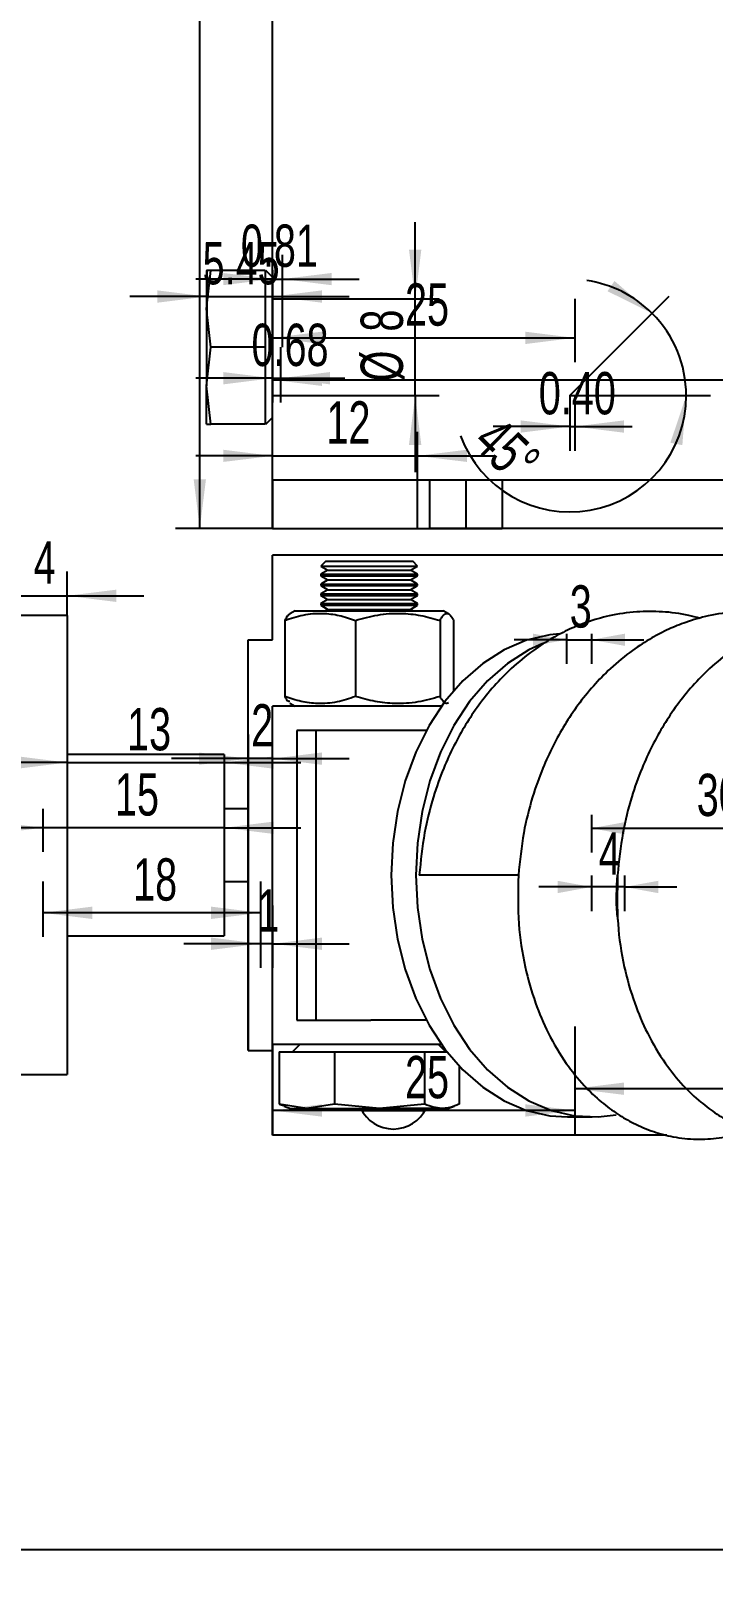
# Model space of a CAD drawing. Header units: millimetres. Extents: x 118 to 1056, y 18 to 712.
# Drawn here: x 195.4 to 251.9, y 17.8 to 145.2 of the extents above; entities that cross this region are included whole.
import ezdxf

# ---------------------------------------------------------------- set-up
doc = ezdxf.new("R2010")
doc.units = ezdxf.units.MM
doc.header["$PDSIZE"] = -1
doc.layers.add('10', color=7, linetype='Continuous')
doc.styles.add('SLDTEXTSTYLE5', font='TXT', dxfattribs={"width": 0.7})
doc.dimstyles.new('SLDDIMSTYLE0', dxfattribs={"dimtxt": 3.5, "dimasz": 4.08, "dimexe": 0, "dimexo": 0.0625, "dimgap": 0.875, "dimtad": 2, "dimrnd": 1e-09, "dimzin": 12, "dimdsep": 46, "dimtxsty": 'SLDTEXTSTYLE5', "dimsah": 1, "dimcen": 0.09, "dimadec": 0, "dimazin": 3, "dimtfac": 1, "dimtmove": 0, "dimatfit": 0, "dimfxl": 1, "dimfrac": 2, "dimtolj": 1, "dimtzin": 12, "dimarcsym": 0})
doc.dimstyles.new('SLDDIMSTYLE2', dxfattribs={"dimtxt": 3.5, "dimasz": 4.08, "dimexe": 0, "dimexo": 0.0625, "dimgap": 0.875, "dimtad": 2, "dimrnd": 1e-09, "dimzin": 12, "dimdsep": 46, "dimtxsty": 'SLDTEXTSTYLE5', "dimsah": 1, "dimcen": 0.09, "dimadec": 0, "dimazin": 3, "dimtfac": 1, "dimtofl": 0, "dimtmove": 0, "dimatfit": 3, "dimfxl": 1, "dimfrac": 2, "dimtolj": 1, "dimtzin": 12, "dimarcsym": 0})
doc.dimstyles.new('SLDDIMSTYLE3', dxfattribs={"dimtxt": 3.5, "dimasz": 4.08, "dimexe": 0, "dimexo": 0.0625, "dimgap": 0.875, "dimtad": 2, "dimdec": 4, "dimzin": 12, "dimdsep": 46, "dimtxsty": 'SLDTEXTSTYLE5', "dimsah": 1, "dimcen": 0.09, "dimazin": 3, "dimtfac": 1, "dimtofl": 0, "dimtmove": 0, "dimatfit": 3, "dimfxl": 1, "dimfrac": 2, "dimtolj": 1, "dimtzin": 12, "dimarcsym": 0})
doc.dimstyles.new('SLDDIMSTYLE4', dxfattribs={"dimtxt": 3.5, "dimasz": 4.08, "dimexe": 0, "dimexo": 0.0625, "dimgap": 0.875, "dimtad": 2, "dimrnd": 1e-09, "dimzin": 0, "dimdsep": 46, "dimtxsty": 'SLDTEXTSTYLE5', "dimsah": 1, "dimcen": 0.09, "dimadec": 0, "dimazin": 0, "dimtfac": 1, "dimtmove": 0, "dimatfit": 0, "dimfxl": 1, "dimfrac": 2, "dimtolj": 1, "dimtzin": 12, "dimarcsym": 0})
doc.dimstyles.new('SLDDIMSTYLE5', dxfattribs={"dimtxt": 3.5, "dimasz": 4.08, "dimexe": 0, "dimexo": 0.0625, "dimgap": 0.875, "dimtad": 2, "dimrnd": 1e-09, "dimdsep": 46, "dimtxsty": 'SLDTEXTSTYLE5', "dimsah": 1, "dimcen": 0.09, "dimadec": 0, "dimazin": 2, "dimtfac": 1, "dimtmove": 0, "dimatfit": 0, "dimfxl": 1, "dimfrac": 2, "dimtolj": 1, "dimtzin": 12, "dimarcsym": 0})
doc.dimstyles.new('副本 ISO-50', dxfattribs={"dimtxt": 15, "dimasz": 2.5, "dimexe": 1.25, "dimexo": 0.625, "dimtad": 1, "dimtxsty": 'Standard', "dimcen": 2.5, "dimadec": 0, "dimazin": 0, "dimtfac": 1, "dimtmove": 0, "dimatfit": 3, "dimfxl": 1, "dimarcsym": 0})

# ---------------------------------------------------------------- blocks, each defined once
blk = doc.blocks.new('_D_24')
at = {"layer": '10', "transparency": 16777216}
for p, q in [((213.45, 60.8), (213.45, 86.96)), ((215.45, 60.8), (215.45, 86.96)), ((213.45, 84.96), (207.1, 84.96)), ((215.45, 84.96), (213.45, 84.96)), ((215.45, 84.96), (221.8, 84.96))]:
    blk.add_line(p, q, dxfattribs=at)
for points in [[(213.45, 84.96), (209.37, 85.47), (209.37, 84.45)], [(215.45, 84.96), (219.53, 84.45), (219.53, 85.47)]]:
    blk.add_solid(points, dxfattribs=at)
at = {"layer": '10', "transparency": 16777216, "insert": (213.68, 89.47), "char_height": 3.5, "attachment_point": 1, "style": 'SLDTEXTSTYLE5'}
blk.add_mtext('2', dxfattribs=at)
blk = doc.blocks.new('_D_29')
at = {"layer": '10', "transparency": 16777216}
for p, q in [((240.45, 62.8), (240.45, 55.64)), ((291.45, 62.8), (291.45, 55.64)), ((291.45, 57.64), (240.45, 57.64))]:
    blk.add_line(p, q, dxfattribs=at)
for points in [[(240.45, 57.64), (244.53, 57.13), (244.53, 58.15)], [(291.45, 57.64), (287.37, 58.15), (287.37, 57.13)]]:
    blk.add_solid(points, dxfattribs=at)
at = {"layer": '10', "transparency": 16777216, "insert": (264.41, 62.15), "char_height": 3.5, "attachment_point": 1, "style": 'SLDTEXTSTYLE5'}
blk.add_mtext('51', dxfattribs=at)
blk = doc.blocks.new('_D_30')
at = {"layer": '10', "transparency": 16777216}
for p, q in [((215.45, 61.3), (215.45, 53.84)), ((240.45, 61.3), (240.45, 53.84)), ((240.45, 55.84), (215.45, 55.84))]:
    blk.add_line(p, q, dxfattribs=at)
for points in [[(215.45, 55.84), (219.53, 55.33), (219.53, 56.35)], [(240.45, 55.84), (236.37, 56.35), (236.37, 55.33)]]:
    blk.add_solid(points, dxfattribs=at)
at = {"layer": '10', "transparency": 16777216, "insert": (226.41, 60.35), "char_height": 3.5, "attachment_point": 1, "style": 'SLDTEXTSTYLE5'}
blk.add_mtext('25', dxfattribs=at)
blk = doc.blocks.new('_D_31')
at = {"layer": '10', "transparency": 16777216}
for p, q in [((214.45, 72.8), (214.45, 67.64)), ((215.45, 72.8), (215.45, 67.64)), ((214.45, 69.64), (208.1, 69.64)), ((215.45, 69.64), (214.45, 69.64)), ((215.45, 69.64), (221.8, 69.64))]:
    blk.add_line(p, q, dxfattribs=at)
for points in [[(214.45, 69.64), (210.37, 70.15), (210.37, 69.13)], [(215.45, 69.64), (219.53, 69.13), (219.53, 70.15)]]:
    blk.add_solid(points, dxfattribs=at)
at = {"layer": '10', "transparency": 16777216, "insert": (214.18, 74.15), "char_height": 3.5, "attachment_point": 1, "style": 'SLDTEXTSTYLE5'}
blk.add_mtext('1', dxfattribs=at)
blk = doc.blocks.new('_D_32')
at = {"layer": '10', "transparency": 16777216}
for p, q in [((196.45, 74.8), (196.45, 70.2)), ((214.45, 74.8), (214.45, 70.2)), ((214.45, 72.2), (196.45, 72.2))]:
    blk.add_line(p, q, dxfattribs=at)
for points in [[(196.45, 72.2), (200.53, 71.69), (200.53, 72.71)], [(214.45, 72.2), (210.37, 72.71), (210.37, 71.69)]]:
    blk.add_solid(points, dxfattribs=at)
at = {"layer": '10', "transparency": 16777216, "insert": (203.91, 76.71), "char_height": 3.5, "attachment_point": 1, "style": 'SLDTEXTSTYLE5'}
blk.add_mtext('18', dxfattribs=at)
blk = doc.blocks.new('_D_34')
at = {"layer": '10', "transparency": 16777216}
for p, q in [((194.45, 96.8), (194.45, 100.44)), ((198.45, 96.8), (198.45, 100.44)), ((194.45, 98.44), (188.1, 98.44)), ((194.45, 98.44), (198.45, 98.44)), ((198.45, 98.44), (204.8, 98.44))]:
    blk.add_line(p, q, dxfattribs=at)
for points in [[(194.45, 98.44), (190.37, 98.95), (190.37, 97.93)], [(198.45, 98.44), (202.53, 97.93), (202.53, 98.95)]]:
    blk.add_solid(points, dxfattribs=at)
at = {"layer": '10', "transparency": 16777216, "insert": (195.68, 102.95), "char_height": 3.5, "attachment_point": 1, "style": 'SLDTEXTSTYLE5'}
blk.add_mtext('4', dxfattribs=at)
blk = doc.blocks.new('_D_35')
at = {"layer": '10', "transparency": 16777216}
for p, q in [((198.45, 84.64), (192.1, 84.64)), ((198.45, 85.3), (198.45, 82.64)), ((198.45, 84.64), (211.45, 84.64)), ((211.45, 85.3), (211.45, 82.64)), ((211.45, 84.64), (217.8, 84.64))]:
    blk.add_line(p, q, dxfattribs=at)
for points in [[(198.45, 84.64), (194.37, 85.15), (194.37, 84.13)], [(211.45, 84.64), (215.53, 84.13), (215.53, 85.15)]]:
    blk.add_solid(points, dxfattribs=at)
at = {"layer": '10', "transparency": 16777216, "insert": (203.41, 89.15), "char_height": 3.5, "attachment_point": 1, "style": 'SLDTEXTSTYLE5'}
blk.add_mtext('13', dxfattribs=at)
blk = doc.blocks.new('_D_36')
at = {"layer": '10', "transparency": 16777216}
for p, q in [((196.45, 80.8), (196.45, 77.24)), ((211.45, 80.8), (211.45, 77.24)), ((196.45, 79.24), (190.1, 79.24)), ((211.45, 79.24), (196.45, 79.24)), ((211.45, 79.24), (217.8, 79.24))]:
    blk.add_line(p, q, dxfattribs=at)
for points in [[(196.45, 79.24), (192.37, 79.75), (192.37, 78.73)], [(211.45, 79.24), (215.53, 78.73), (215.53, 79.75)]]:
    blk.add_solid(points, dxfattribs=at)
at = {"layer": '10', "transparency": 16777216, "insert": (202.41, 83.75), "char_height": 3.5, "attachment_point": 1, "style": 'SLDTEXTSTYLE5'}
blk.add_mtext('15', dxfattribs=at)
blk = doc.blocks.new('_D_38')
at = {"layer": '10', "transparency": 16777216}
for p, q in [((215.45, 106.01), (215.45, 118.32)), ((312.45, 106.01), (312.45, 118.32)), ((215.45, 116.32), (312.45, 116.32))]:
    blk.add_line(p, q, dxfattribs=at)
for points in [[(215.45, 116.32), (219.53, 115.81), (219.53, 116.82)], [(312.45, 116.32), (308.37, 116.82), (308.37, 115.81)]]:
    blk.add_solid(points, dxfattribs=at)
at = {"layer": '10', "transparency": 16777216, "insert": (262.41, 120.83), "char_height": 3.5, "attachment_point": 1, "style": 'SLDTEXTSTYLE5'}
blk.add_mtext('97', dxfattribs=at)
blk = doc.blocks.new('_D_41')
at = {"layer": '10', "transparency": 16777216}
for p, q in [((239.78, 94.8), (235.44, 94.8)), ((239.78, 95.3), (239.78, 92.8)), ((239.78, 94.8), (241.83, 94.8)), ((241.83, 95.3), (241.83, 92.8)), ((241.83, 94.8), (246.17, 94.8))]:
    blk.add_line(p, q, dxfattribs=at)
for points in [[(239.78, 94.8), (236.99, 95.31), (236.99, 94.29)], [(241.83, 94.8), (244.62, 94.29), (244.62, 95.31)]]:
    blk.add_solid(points, dxfattribs=at)
at = {"layer": '10', "transparency": 16777216, "insert": (240.04, 99.31), "char_height": 3.5, "attachment_point": 1, "style": 'SLDTEXTSTYLE5'}
blk.add_mtext('3', dxfattribs=at)
blk = doc.blocks.new('_D_42')
at = {"layer": '10', "transparency": 16777216}
for p, q in [((241.83, 80.3), (241.83, 77.2)), ((262.34, 80.3), (262.34, 77.2)), ((241.83, 79.2), (262.34, 79.2))]:
    blk.add_line(p, q, dxfattribs=at)
for points in [[(241.83, 79.2), (244.62, 78.69), (244.62, 79.71)], [(262.34, 79.2), (259.55, 79.71), (259.55, 78.69)]]:
    blk.add_solid(points, dxfattribs=at)
at = {"layer": '10', "transparency": 16777216, "insert": (250.55, 83.71), "char_height": 3.5, "attachment_point": 1, "style": 'SLDTEXTSTYLE5'}
blk.add_mtext('30', dxfattribs=at)
blk = doc.blocks.new('_D_47')
at = {"layer": '10', "transparency": 16777216}
for p, q in [((241.83, 75.3), (241.83, 72.34)), ((244.57, 75.3), (244.57, 72.34)), ((241.83, 74.34), (237.49, 74.34)), ((244.57, 74.34), (241.83, 74.34)), ((244.57, 74.34), (248.91, 74.34))]:
    blk.add_line(p, q, dxfattribs=at)
for points in [[(241.83, 74.34), (239.04, 74.85), (239.04, 73.83)], [(244.57, 74.34), (247.36, 73.83), (247.36, 74.85)]]:
    blk.add_solid(points, dxfattribs=at)
at = {"layer": '10', "transparency": 16777216, "insert": (242.43, 78.85), "char_height": 3.5, "attachment_point": 1, "style": 'SLDTEXTSTYLE5'}
blk.add_mtext('4', dxfattribs=at)
blk = doc.blocks.new('_D_49')
at = {"layer": '10', "transparency": 16777216}
for p, q in [((215.45, 338.01), (207.43, 338.01)), ((209.43, 104.01), (209.43, 338.01)), ((215.45, 104.01), (207.43, 104.01))]:
    blk.add_line(p, q, dxfattribs=at)
for points in [[(209.43, 338.01), (208.92, 333.93), (209.94, 333.93)], [(209.43, 104.01), (209.94, 108.09), (208.92, 108.09)]]:
    blk.add_solid(points, dxfattribs=at)
at = {"layer": '10', "transparency": 16777216, "insert": (204.92, 218.71), "char_height": 3.5, "attachment_point": 1, "rotation": 90, "style": 'SLDTEXTSTYLE5'}
blk.add_mtext('234', dxfattribs=at)
blk = doc.blocks.new('_D_50')
at = {"layer": '10', "transparency": 16777216}
for p, q in [((215.45, 104.01), (215.45, 112.02)), ((227.45, 104.01), (227.45, 112.02)), ((215.45, 110.02), (209.1, 110.02)), ((215.45, 110.02), (227.45, 110.02)), ((227.45, 110.02), (233.8, 110.02))]:
    blk.add_line(p, q, dxfattribs=at)
for points in [[(215.45, 110.02), (211.37, 110.53), (211.37, 109.52)], [(227.45, 110.02), (231.53, 109.52), (231.53, 110.53)]]:
    blk.add_solid(points, dxfattribs=at)
at = {"layer": '10', "transparency": 16777216, "insert": (219.91, 114.54), "char_height": 3.5, "attachment_point": 1, "style": 'SLDTEXTSTYLE5'}
blk.add_mtext('12', dxfattribs=at)
blk = doc.blocks.new('_D_90')
at = {"layer": '10', "transparency": 16777216}
for p, q in [((210, 125.38), (210, 121.21)), ((215.45, 125.38), (215.45, 121.21)), ((210, 123.21), (203.65, 123.21)), ((210, 123.21), (215.45, 123.21)), ((215.45, 123.21), (221.8, 123.21))]:
    blk.add_line(p, q, dxfattribs=at)
for points in [[(210, 123.21), (205.92, 123.72), (205.92, 122.7)], [(215.45, 123.21), (219.53, 122.7), (219.53, 123.72)]]:
    blk.add_solid(points, dxfattribs=at)
at = {"layer": '10', "transparency": 16777216, "insert": (209.66, 127.72), "char_height": 3.5, "attachment_point": 1, "style": 'SLDTEXTSTYLE5'}
blk.add_mtext('5.45', dxfattribs=at)
blk = doc.blocks.new('_D_91')
at = {"layer": '10', "transparency": 16777216}
for p, q in [((227.25, 123.01), (227.25, 129.36)), ((215.45, 123.01), (229.25, 123.01)), ((227.25, 115.01), (227.25, 123.01)), ((215.45, 115.01), (229.25, 115.01)), ((227.25, 115.01), (227.25, 108.66))]:
    blk.add_line(p, q, dxfattribs=at)
for points in [[(227.25, 123.01), (227.76, 127.09), (226.74, 127.09)], [(227.25, 115.01), (226.74, 110.93), (227.76, 110.93)]]:
    blk.add_solid(points, dxfattribs=at)
at = {"layer": '10', "transparency": 16777216, "char_height": 3.5, "attachment_point": 1, "rotation": 90, "style": 'SLDTEXTSTYLE5'}
for s, insert in [('8', (222.74, 120.31)), ('%%c', (222.74, 116.19))]:
    blk.add_mtext(s, dxfattribs=dict(at, insert=insert))
blk = doc.blocks.new('_D_92')
at = {"layer": '10', "transparency": 16777216}
for p, q in [((215.45, 123.01), (215.45, 117.79)), ((240.45, 123.01), (240.45, 117.79)), ((215.45, 119.79), (240.45, 119.79))]:
    blk.add_line(p, q, dxfattribs=at)
for points in [[(215.45, 119.79), (219.53, 119.28), (219.53, 120.3)], [(240.45, 119.79), (236.37, 120.3), (236.37, 119.28)]]:
    blk.add_solid(points, dxfattribs=at)
at = {"layer": '10', "transparency": 16777216, "insert": (226.41, 124.3), "char_height": 3.5, "attachment_point": 1, "style": 'SLDTEXTSTYLE5'}
blk.add_mtext('25', dxfattribs=at)
blk = doc.blocks.new('_D_93')
at = {"layer": '10', "transparency": 16777216}
for p, q in [((240.05, 115.01), (240.05, 110.45)), ((240.45, 115.01), (240.45, 110.45)), ((240.05, 112.45), (233.7, 112.45)), ((240.05, 112.45), (240.45, 112.45)), ((240.45, 112.45), (245.2, 112.45))]:
    blk.add_line(p, q, dxfattribs=at)
for points in [[(240.05, 112.45), (235.97, 112.96), (235.97, 111.94)], [(240.45, 112.45), (244.53, 111.94), (244.53, 112.96)]]:
    blk.add_solid(points, dxfattribs=at)
at = {"layer": '10', "transparency": 16777216, "insert": (237.48, 116.96), "char_height": 3.5, "attachment_point": 1, "style": 'SLDTEXTSTYLE5'}
blk.add_mtext('0.40', dxfattribs=at)
blk = doc.blocks.new('_D_94')
at = {"layer": '10', "transparency": 16777216}
for q in [(248.27, 123.24), (251.68, 115.01)]:
    blk.add_line((240.05, 115.01), q, dxfattribs=at)
for start, end in [(45, 81.637), (0, 45), (200.1553, 0)]:
    blk.add_arc((240.05, 115.01), 9.63, start, end, dxfattribs=at)
for points in [[(246.86, 121.82), (243.74, 124.5), (243.17, 123.65)], [(249.68, 115.01), (248.37, 111.11), (249.36, 110.91)]]:
    blk.add_solid(points, dxfattribs=at)
at = {"layer": '10', "transparency": 16777216, "insert": (234.29, 113.46), "char_height": 3.5, "attachment_point": 1, "rotation": 315.9106, "style": 'SLDTEXTSTYLE5'}
blk.add_mtext('45°', dxfattribs=at)
blk = doc.blocks.new('_D_95')
at = {"layer": '10', "transparency": 16777216}
for p, q in [((215.45, 119.01), (215.45, 114.45)), ((216.12, 119.01), (216.12, 114.45)), ((215.45, 116.45), (209.1, 116.45)), ((215.45, 116.45), (216.12, 116.45)), ((216.12, 116.45), (221.42, 116.45))]:
    blk.add_line(p, q, dxfattribs=at)
for points in [[(215.45, 116.45), (211.37, 116.96), (211.37, 115.94)], [(216.12, 116.45), (220.2, 115.94), (220.2, 116.96)]]:
    blk.add_solid(points, dxfattribs=at)
at = {"layer": '10', "transparency": 16777216, "insert": (213.71, 120.96), "char_height": 3.5, "attachment_point": 1, "style": 'SLDTEXTSTYLE5'}
blk.add_mtext('0.68', dxfattribs=at)
blk = doc.blocks.new('_D_96')
at = {"layer": '10', "transparency": 16777216}
for p, q in [((215.45, 119.01), (215.45, 126.66)), ((216.26, 119.01), (216.26, 126.66)), ((215.45, 124.66), (209.1, 124.66)), ((215.45, 124.66), (216.26, 124.66)), ((216.26, 124.66), (222.61, 124.66))]:
    blk.add_line(p, q, dxfattribs=at)
for points in [[(215.45, 124.66), (211.37, 125.16), (211.37, 124.15)], [(216.26, 124.66), (220.34, 124.15), (220.34, 125.16)]]:
    blk.add_solid(points, dxfattribs=at)
at = {"layer": '10', "transparency": 16777216, "insert": (212.83, 129.17), "char_height": 3.5, "attachment_point": 1, "style": 'SLDTEXTSTYLE5'}
blk.add_mtext('0.81', dxfattribs=at)
blk = doc.blocks.new('*D122')
at = {"color": 0, "lineweight": -2, "transparency": 16777216}
for p, q in [((179.45, 47.18), (179.45, 18.25)), ((469.45, 47.18), (469.45, 18.25)), ((181.95, 19.5), (466.95, 19.5))]:
    blk.add_line(p, q, dxfattribs=at)
at = {"color": 0, "transparency": 16777216}
for points in [[(181.95, 19.92), (181.95, 19.09), (179.45, 19.5)], [(466.95, 19.92), (466.95, 19.09), (469.45, 19.5)]]:
    blk.add_solid(points, dxfattribs=at)
at = {"layer": 'Defpoints', "color": 0, "transparency": 16777216}
for p in [(179.45, 47.8), (469.45, 47.8), (469.45, 19.5)]:
    blk.add_point(p, dxfattribs=at)
at = {"color": 0, "transparency": 16777216, "insert": (324.45, 27.63), "char_height": 15, "attachment_point": 5}
blk.add_mtext('290', dxfattribs=at)

msp = doc.modelspace()

# ---------------------------------------------------------------- linework, layer by layer
at = {"color": 7, "linetype": 'Continuous', "lineweight": 25}
for p, q in [((215.44621, 108.01074), (215.44621, 338.01074)), ((209.99621, 122.19383), (210.3546, 125.37633)), ((209.99621, 125.37633), (209.99621, 122.19383)), ((214.84621, 125.37633), (210.3546, 125.37633)), ((214.84621, 125.37633), (214.84621, 122.88611)), ((215.44621, 124.82633), (214.89621, 125.37633)), ((214.84621, 122.88611), (214.84621, 121.50155)), ((210.3546, 119.01133), (209.99621, 122.19383)), ((209.99621, 122.19383), (209.99621, 115.82883)), ((214.84621, 121.50155), (214.84621, 119.01133)), ((209.99621, 115.82883), (210.3546, 119.01133)), ((214.84621, 119.01133), (210.3546, 119.01133)), ((214.84621, 119.01133), (214.84621, 116.52111)), ((214.84621, 116.52111), (214.84621, 115.13655)), ((210.3546, 112.64633), (209.99621, 115.82883)), ((209.99621, 112.64633), (209.99621, 115.82883)), ((214.84621, 115.13655), (214.84621, 112.64633)), ((214.84621, 112.64633), (210.3546, 112.64633)), ((214.89621, 112.64633), (215.44621, 113.19633)), ((433.44621, 108.01074), (215.44621, 108.01074)), ((215.44621, 108.01074), (215.44621, 104.01059)), ((228.44621, 108.01074), (228.44621, 104.01059)), ((231.44621, 108.01074), (231.44621, 104.01133)), ((234.44621, 108.01074), (234.44621, 104.01133)), ((215.44621, 104.01059), (228.44621, 104.01059)), ((228.44621, 104.01133), (231.44621, 104.01133)), ((304.77019, 104.01133), (228.44621, 104.01133)), ((231.44621, 104.01133), (234.44621, 104.01133)), ((215.44621, 94.80386), (215.44621, 101.80386)), ((287.94621, 101.80386), (215.44621, 101.80386)), ((219.84621, 101.30386), (219.44621, 100.90386)), ((219.44621, 100.90386), (220.03207, 100.56561)), ((219.44621, 100.90386), (227.44621, 100.90386)), ((219.84621, 101.30386), (227.04621, 101.30386)), ((226.86034, 100.56561), (227.44621, 100.90386)), ((227.44621, 100.90386), (227.04621, 101.30386)), ((220.03207, 100.56561), (219.44621, 100.22736)), ((219.44621, 100.22736), (219.44621, 100.09206)), ((219.44621, 100.22736), (227.44621, 100.22736)), ((219.44621, 100.09206), (220.03207, 99.75381)), ((219.44621, 100.09206), (227.44621, 100.09206)), ((220.03207, 99.75381), (219.44621, 99.41556)), ((219.44621, 99.41556), (219.44621, 99.28026)), ((219.44621, 99.41556), (227.44621, 99.41556)), ((220.03207, 100.56561), (226.86034, 100.56561)), ((220.03207, 99.75381), (226.86034, 99.75381)), ((227.44621, 100.22736), (226.86034, 100.56561)), ((226.86034, 99.75381), (227.44621, 100.09206)), ((227.44621, 99.41556), (226.86034, 99.75381)), ((227.44621, 100.09206), (227.44621, 100.22736)), ((227.44621, 99.28026), (227.44621, 99.41556)), ((219.44621, 99.28026), (220.03207, 98.94201)), ((219.44621, 99.28026), (227.44621, 99.28026)), ((220.03207, 98.94201), (219.44621, 98.60376)), ((219.44621, 98.60376), (219.44621, 98.46846)), ((219.44621, 98.60376), (227.44621, 98.60376)), ((219.44621, 98.46846), (220.03207, 98.13021)), ((219.44621, 98.46846), (227.44621, 98.46846)), ((220.03207, 98.13021), (219.44621, 97.79196)), ((220.03207, 98.94201), (226.86034, 98.94201)), ((220.03207, 98.13021), (226.86034, 98.13021)), ((226.86034, 98.94201), (227.44621, 99.28026)), ((227.44621, 98.60376), (226.86034, 98.94201)), ((226.86034, 98.13021), (227.44621, 98.46846)), ((227.44621, 97.79196), (226.86034, 98.13021)), ((227.44621, 98.46846), (227.44621, 98.60376)), ((217.32121, 97.20386), (216.87176, 96.94437)), ((217.32121, 97.20386), (222.52706, 97.20386)), ((219.44621, 97.79196), (219.44621, 97.65666)), ((219.44621, 97.79196), (227.44621, 97.79196)), ((219.44621, 97.65666), (220.03207, 97.31841)), ((219.44621, 97.65666), (227.44621, 97.65666)), ((220.03207, 97.31841), (219.83367, 97.20386)), ((220.03207, 97.31841), (226.86034, 97.31841)), ((222.52706, 97.20386), (229.57121, 97.20386)), ((226.86034, 97.31841), (227.44621, 97.65666)), ((227.05875, 97.20386), (226.86034, 97.31841)), ((227.44621, 97.65666), (227.44621, 97.79196)), ((230.02066, 96.94437), (229.57121, 97.20386)), ((198.44621, 96.80386), (194.44621, 96.80386)), ((198.44621, 96.80386), (198.44621, 58.80386)), ((216.45665, 96.4068), (216.45665, 90.10092)), ((222.31989, 96.4068), (222.31989, 90.10092)), ((229.30944, 96.4068), (229.30944, 90.10092)), ((230.43576, 96.4068), (230.43576, 90.58182)), ((213.44621, 60.80386), (213.44621, 94.80386)), ((213.44621, 94.80386), (215.44621, 94.80386)), ((215.44621, 61.30386), (215.44621, 89.30386)), ((229.43151, 89.30386), (215.44621, 89.30386)), ((216.87176, 89.56335), (217.32121, 89.30386)), ((223.56951, 87.30386), (217.44621, 87.30386)), ((217.44621, 87.30386), (217.44621, 63.30386)), ((219.06757, 63.30386), (219.06757, 87.30386)), ((228.17839, 87.30386), (223.56951, 87.30386)), ((211.44621, 85.30386), (198.44621, 85.30386)), ((211.44621, 85.30386), (211.44621, 70.30386)), ((213.44621, 80.80386), (211.44621, 80.80386)), ((211.44621, 74.80386), (213.44621, 74.80386)), ((198.44621, 70.30386), (211.44621, 70.30386)), ((217.44621, 63.30386), (223.56951, 63.30386)), ((228.17839, 63.30386), (223.56951, 63.30386)), ((229.43151, 61.30386), (215.44621, 61.30386)), ((217.71121, 61.30386), (217.11121, 60.70386)), ((229.78121, 60.70386), (229.18121, 61.30386)), ((213.44621, 60.80386), (215.44621, 60.80386)), ((215.44621, 53.80386), (215.44621, 60.80386)), ((216.00448, 60.70386), (216.00448, 56.36985)), ((216.00448, 60.70386), (220.57121, 60.70386)), ((220.57121, 60.70386), (220.57121, 56.36985)), ((220.57121, 60.70386), (228.01294, 60.70386)), ((228.01294, 60.70386), (228.01294, 56.36985)), ((228.01294, 60.70386), (229.87953, 60.70386)), ((194.44621, 58.80386), (198.44621, 58.80386)), ((230.88794, 59.52329), (230.88794, 56.36985)), ((218.28785, 56.00386), (216.00448, 56.36985)), ((216.4095, 56.1992), (216.94621, 56.00386)), ((220.57121, 56.36985), (218.28785, 56.00386)), ((224.29208, 56.00386), (220.57121, 56.36985)), ((228.01294, 56.36985), (224.29208, 56.00386)), ((229.94621, 56.00386), (230.48291, 56.1992)), ((216.94621, 56.00386), (218.28785, 56.00386)), ((218.28785, 56.00386), (224.29208, 56.00386)), ((228.04428, 55.80386), (222.84813, 55.80386)), ((229.45044, 56.00386), (224.29208, 56.00386)), ((229.45044, 56.00386), (229.94621, 56.00386)), ((239.85476, 55.30386), (241.90582, 55.30386)), ((248.08333, 53.80386), (215.44621, 53.80386))]:
    msp.add_line(p, q, dxfattribs=at)
at = {"color": 7, "linetype": 'Continuous', "lineweight": 25, "flags": 128}
for points in [[(239.23195, 95.28564), (238.39381, 95.20342), (236.47123, 94.75903), (234.60903, 93.96747), (232.84044, 92.84286), (231.19702, 91.40526), (229.7081, 89.68033), (228.40025, 87.69886), (227.2968, 85.49619), (226.41745, 83.11165), (225.77788, 80.58777), (225.38952, 77.9696), (225.2593, 75.30386)], [(237.80382, 94.49774), (236.6601, 93.96747), (234.89151, 92.84286), (233.24809, 91.40526), (231.75917, 89.68033), (230.45132, 87.69886), (229.34787, 85.49619), (228.46852, 83.11165), (227.82895, 80.58777), (227.44059, 77.9696), (227.31036, 75.30386)], [(225.2593, 75.30386), (225.38952, 72.63812), (225.77788, 70.01995), (226.41745, 67.49607), (227.2968, 65.11153), (228.40025, 62.90886), (229.7081, 60.92739), (231.19702, 59.20246), (232.84044, 57.76486), (234.60903, 56.64025), (236.47123, 55.84869), (238.39381, 55.4043), (239.85476, 55.30386)], [(227.31036, 75.30386), (227.44059, 72.63812), (227.82895, 70.01995), (228.46852, 67.49607), (229.34787, 65.11153), (230.45132, 62.90886), (231.75917, 60.92739), (233.24809, 59.20246), (234.89151, 57.76486), (236.6601, 56.64025), (238.5223, 55.84869), (240.44488, 55.4043), (242.39353, 55.31503), (243.88017, 55.48769)], [(235.79285, 75.30336), (235.78783, 75.30336), (235.53448, 75.30332), (234.92099, 75.30328), (234.00488, 75.30324), (232.87201, 75.3032), (231.62861, 75.30317), (230.39123, 75.30314), (229.27587, 75.30313), (228.3871, 75.30312), (227.80823, 75.30314), (227.59353, 75.30316), (227.59292, 75.30316)]]:
    msp.add_lwpolyline(points, dxfattribs=at)
at = {"color": 7, "linetype": 'Continuous', "lineweight": 25}
for start, end in [(205.6792886, 270), (270, 334.3207114)]:
    msp.add_arc((225.44621, 57.30386), 3, start, end, dxfattribs=at)
for points, knots in [([(210.3546, 125.37633), (210.34867, 125.37633), (210.12907, 125.37633), (210.06173, 125.37633), (209.99621, 125.37633)], [0, 0, 0, 0, 0.0269953049, 1, 1, 1, 1]), ([(209.99621, 112.64633), (210.06173, 112.64633), (210.12907, 112.64633), (210.34867, 112.64633), (210.3546, 112.64633)], [0, 0, 0, 0, 0.973004784, 1, 1, 1, 1]), ([(216.45665, 96.4068), (216.96553, 96.57448), (217.99433, 96.91348), (219.51865, 97.0375), (220.9758, 96.85547), (221.86913, 96.55727), (222.31989, 96.4068)], [0, 0, 0, 0, 0.2646022686, 0.5349422032, 0.7653402646, 1, 1, 1, 1]), ([(216.87461, 96.93776), (216.78331, 96.86403), (216.64205, 96.74997), (216.50509, 96.49646), (216.45665, 96.4068)], [0, 0, 0, 0, 0.646329487, 1, 1, 1, 1]), ([(222.31989, 96.4068), (222.92653, 96.57448), (224.15296, 96.91348), (225.97009, 97.0375), (227.70716, 96.85547), (228.77209, 96.55727), (229.30944, 96.4068)], [0, 0, 0, 0, 0.2646022686, 0.5349422032, 0.7653402646, 1, 1, 1, 1]), ([(250.80044, 96.57123), (250.49598, 96.65751), (249.48207, 96.94483), (247.72904, 97.15386), (245.52127, 97.15658), (243.41857, 96.84629), (241.56715, 96.31708), (240.00873, 95.68652), (238.53042, 94.92383), (236.90156, 93.8708), (234.77011, 92.12123), (232.47716, 89.52876), (230.71091, 86.63689), (229.52582, 84.04722), (228.6774, 81.6489), (227.92448, 78.67768), (227.70871, 76.48164), (227.59292, 75.30316)], [0, 0, 0, 0, 0.027914626, 0.092961475, 0.15576772, 0.223828584, 0.280516282, 0.325006675, 0.370549772, 0.425202123, 0.4922472, 0.604079176, 0.709189912, 0.763001971, 0.828990865, 0.908229841, 1, 1, 1, 1]), ([(229.30944, 96.4068), (229.3579, 96.49464), (229.49803, 96.74863), (229.73852, 97.00536), (230.00092, 96.99392), (230.23468, 96.76393), (230.36852, 96.52623), (230.43576, 96.4068)], [0, 0, 0, 0, 0.131831831, 0.381174161, 0.636616426, 0.817414848, 1, 1, 1, 1]), ([(259.00471, 96.57123), (258.70025, 96.65751), (257.68634, 96.94483), (255.93332, 97.15386), (253.72555, 97.15658), (251.62285, 96.84629), (249.77142, 96.31708), (248.21301, 95.68652), (246.73469, 94.92383), (245.10583, 93.8708), (242.97439, 92.12123), (240.68143, 89.52876), (238.91518, 86.63689), (237.73009, 84.04722), (236.88167, 81.6489), (236.12875, 78.67768), (235.91299, 76.48164), (235.7972, 75.30316)], [0, 0, 0, 0, 0.027914626, 0.092961475, 0.15576772, 0.223828584, 0.280516282, 0.325006675, 0.370549772, 0.425202123, 0.4922472, 0.604079176, 0.709189912, 0.763001971, 0.828990865, 0.908229841, 1, 1, 1, 1]), ([(267.20898, 96.57123), (266.90452, 96.65751), (265.89061, 96.94483), (264.13759, 97.15386), (261.92982, 97.15658), (259.82712, 96.84629), (257.9757, 96.31708), (256.41728, 95.68652), (254.93896, 94.92383), (253.31011, 93.8708), (251.17866, 92.12123), (248.88571, 89.52876), (247.11945, 86.63689), (245.93437, 84.04722), (245.08595, 81.6489), (244.33303, 78.67768), (244.11726, 76.48164), (244.00147, 75.30316)], [0, 0, 0, 0, 0.027914626, 0.092961475, 0.15576772, 0.223828584, 0.280516282, 0.325006675, 0.370549772, 0.425202123, 0.4922472, 0.604079176, 0.709189912, 0.763001971, 0.828990865, 0.908229841, 1, 1, 1, 1]), ([(222.31989, 90.10092), (221.811, 89.93324), (220.78221, 89.59424), (219.25789, 89.47022), (217.80074, 89.65225), (216.90741, 89.95045), (216.45665, 90.10092)], [0, 0, 0, 0, 0.264602269, 0.534942203, 0.765340265, 1, 1, 1, 1]), ([(216.45665, 90.10092), (216.50501, 90.00652), (216.64072, 89.74157), (216.7826, 89.72618), (216.87392, 89.71627)], [0, 0, 0, 0, 0.3563233089, 1, 1, 1, 1]), ([(229.30944, 90.10092), (228.7028, 89.93324), (227.47637, 89.59424), (225.65924, 89.47022), (223.92217, 89.65225), (222.85724, 89.95045), (222.31989, 90.10092)], [0, 0, 0, 0, 0.264602269, 0.534942203, 0.765340265, 1, 1, 1, 1]), ([(230.0189, 89.56761), (229.9272, 89.54198), (229.73795, 89.48908), (229.50036, 89.75663), (229.3579, 90.01354), (229.30944, 90.10092)], [0, 0, 0, 0, 0.382835325, 0.790078738, 1, 1, 1, 1]), ([(235.7972, 75.30316), (235.76764, 73.95585), (235.71121, 71.38326), (236.26528, 67.82426), (237.12093, 64.80393), (238.26214, 62.11347), (239.61851, 59.83051), (241.13724, 57.94486), (242.58373, 56.56547), (243.9592, 55.54439), (245.40402, 54.70909), (246.93834, 54.06411), (248.68081, 53.60809), (250.50382, 53.41057), (252.34229, 53.52864), (253.80733, 53.80058), (254.6055, 54.12038), (254.87036, 54.22649)], [0, 0, 0, 0, 0.104623136, 0.199769872, 0.285088889, 0.361122063, 0.446814073, 0.517405046, 0.579445013, 0.63298377, 0.68019846, 0.738871428, 0.792883122, 0.855118322, 0.916924886, 0.972433918, 1, 1, 1, 1]), ([(244.03172, 71.65178), (244.00652, 71.8292), (243.84051, 72.99792), (243.92522, 74.24532), (243.99706, 75.30336)], [0, 0, 0, 0, 0.151806822, 1, 1, 1, 1]), ([(244.00147, 75.30316), (243.97191, 73.95585), (243.91548, 71.38326), (244.46955, 67.82426), (245.3252, 64.80393), (246.46642, 62.11347), (247.82279, 59.83051), (249.34151, 57.94486), (250.788, 56.56547), (252.16347, 55.54439), (253.60829, 54.70909), (255.14261, 54.06411), (256.88508, 53.60809), (258.70809, 53.41057), (260.54656, 53.52864), (262.01161, 53.80058), (262.80978, 54.12038), (263.07463, 54.22649)], [0, 0, 0, 0, 0.104623136, 0.199769872, 0.285088889, 0.361122063, 0.446814073, 0.517405046, 0.579445013, 0.63298377, 0.68019846, 0.738871428, 0.792883122, 0.855118322, 0.916924886, 0.972433918, 1, 1, 1, 1]), ([(216.00448, 56.36985), (216.01726, 56.36371), (216.1554, 56.2973), (216.29593, 56.27625), (216.42345, 56.25715)], [0, 0, 0, 0, 0.092551471, 1, 1, 1, 1]), ([(229.45044, 56.00386), (228.98148, 56.07077), (228.49951, 56.13954), (228.02573, 56.3638), (228.01294, 56.36985)], [0, 0, 0, 0, 0.973004784, 1, 1, 1, 1]), ([(230.88794, 56.36985), (230.82791, 56.34209), (230.70785, 56.28656), (230.40981, 56.16731), (229.99116, 56.03631), (229.63098, 56.01469), (229.45044, 56.00386)], [0, 0, 0, 0, 0.12645494, 0.252950784, 0.625551692, 1, 1, 1, 1])]:
    msp.add_open_spline(points, degree=3, knots=knots, dxfattribs=at)

# ---------------------------------------------------------------- dimensions: what is measured, and where the dimension line sits
at = {"color": 240, "true_color": 0xed1f24}
dim = msp.add_linear_dim(base=(469.44621, 19.5044), p1=(179.44621, 47.80386), p2=(469.44621, 47.80386), dimstyle='副本 ISO-50', dxfattribs=at)
dim.commit()
dim.dimension.update_dxf_attribs({"geometry": '*D122', "text_midpoint": (324.44621, 27.6294)})
at = {"layer": '10'}
for base, p1, p2, angle, dimstyle, picture, middle in [((207.26712, 338.01133), (215.44621, 104.01133), (215.44621, 338.01133), 90, 'SLDDIMSTYLE2', '_D_49', (207.26712, 221.01133)), ((211.44621, 86.80386), (198.44621, 85.30386), (211.44621, 85.30386), 0, 'SLDDIMSTYLE0', '_D_35', (204.94621, 86.80386)), ((196.44621, 81.40386), (211.44621, 80.80386), (196.44621, 80.80386), 0, 'SLDDIMSTYLE0', '_D_36', (203.94621, 81.40386)), ((196.44621, 74.36486), (214.44621, 74.80386), (196.44621, 74.80386), 0, 'SLDDIMSTYLE0', '_D_32', (205.44621, 74.36486)), ((240.44621, 59.80386), (291.44621, 62.80386), (240.44621, 62.80386), 0, 'SLDDIMSTYLE2', '_D_29', (265.94621, 59.80386)), ((215.44621, 58.00386), (240.44621, 61.30386), (215.44621, 61.30386), 0, 'SLDDIMSTYLE2', '_D_30', (227.94621, 58.00386))]:
    dim = msp.add_linear_dim(base=base, p1=p1, p2=p2, angle=angle, dimstyle=dimstyle, dxfattribs=at)
    dim.commit()
    dim.dimension.update_dxf_attribs({"geometry": picture, "text_midpoint": middle, "dimtype": 160})
for base, p1, p2, dimstyle, picture, middle in [((216.25801, 126.82036), (215.44621, 119.01133), (216.25801, 119.01133), 'SLDDIMSTYLE5', '_D_96', (215.8968, 126.82036)), ((215.44621, 125.37633), (209.99621, 125.37633), (215.44621, 125.37633), 'SLDDIMSTYLE0', '_D_90', (212.72121, 125.37633)), ((240.44621, 121.95133), (215.44621, 123.01133), (240.44621, 123.01133), 'SLDDIMSTYLE2', '_D_92', (227.94621, 121.95133)), ((216.12271, 118.6165), (215.44621, 119.01133), (216.12271, 119.01133), 'SLDDIMSTYLE5', '_D_95', (216.77246, 118.6165)), ((312.44621, 118.48245), (215.44621, 106.01133), (312.44621, 106.01133), 'SLDDIMSTYLE2', '_D_38', (263.94621, 118.48245)), ((240.44621, 114.61133), (240.04621, 115.01133), (240.44621, 115.01133), 'SLDDIMSTYLE4', '_D_93', (240.54621, 114.61133)), ((227.44621, 112.19041), (215.44621, 104.01133), (227.44621, 104.01133), 'SLDDIMSTYLE0', '_D_50', (221.44621, 112.19041)), ((198.44621, 100.60386), (194.44621, 96.80386), (198.44621, 96.80386), 'SLDDIMSTYLE0', '_D_34', (196.44621, 100.60386)), ((241.83285, 96.96442), (239.78178, 95.30386), (241.83285, 95.30386), 'SLDDIMSTYLE0', '_D_41', (240.80731, 96.96442)), ((213.44621, 87.12597), (215.44621, 60.80386), (213.44621, 60.80386), 'SLDDIMSTYLE0', '_D_24', (214.44621, 87.12597)), ((262.34353, 81.36442), (241.83285, 80.30386), (262.34353, 80.30386), 'SLDDIMSTYLE2', '_D_42', (252.08819, 81.36442)), ((241.83285, 76.50386), (244.56761, 75.30386), (241.83285, 75.30386), 'SLDDIMSTYLE0', '_D_47', (243.20023, 76.50386)), ((214.44621, 71.80386), (215.44621, 72.80386), (214.44621, 72.80386), 'SLDDIMSTYLE0', '_D_31', (214.94621, 71.80386))]:
    dim = msp.add_linear_dim(base=base, p1=p1, p2=p2, dimstyle=dimstyle, dxfattribs=at)
    dim.commit()
    dim.dimension.update_dxf_attribs({"geometry": picture, "text_midpoint": middle, "dimtype": 160})
dim = msp.add_linear_dim(base=(227.2489, 123.01133), p1=(215.44621, 115.01133), p2=(215.44621, 123.01133), angle=90, text='%%c<>', dimstyle='SLDDIMSTYLE0', dxfattribs=at)
dim.commit()
dim.dimension.update_dxf_attribs({"geometry": '_D_91', "text_midpoint": (227.2489, 119.01133), "dimtype": 160})
dim = msp.add_angular_dim_2l(base=(248.94471, 118.69721), line1=((232.97514, 107.94026), (240.04621, 115.01133)), line2=((230.04621, 115.01133), (240.04621, 115.01133)), dimstyle='SLDDIMSTYLE3', dxfattribs=at)
dim.commit()
dim.dimension.update_dxf_attribs({"geometry": '_D_94', "text_midpoint": (233.34469, 108.09333), "dimtype": 162})

doc.saveas('drawing.dxf')
